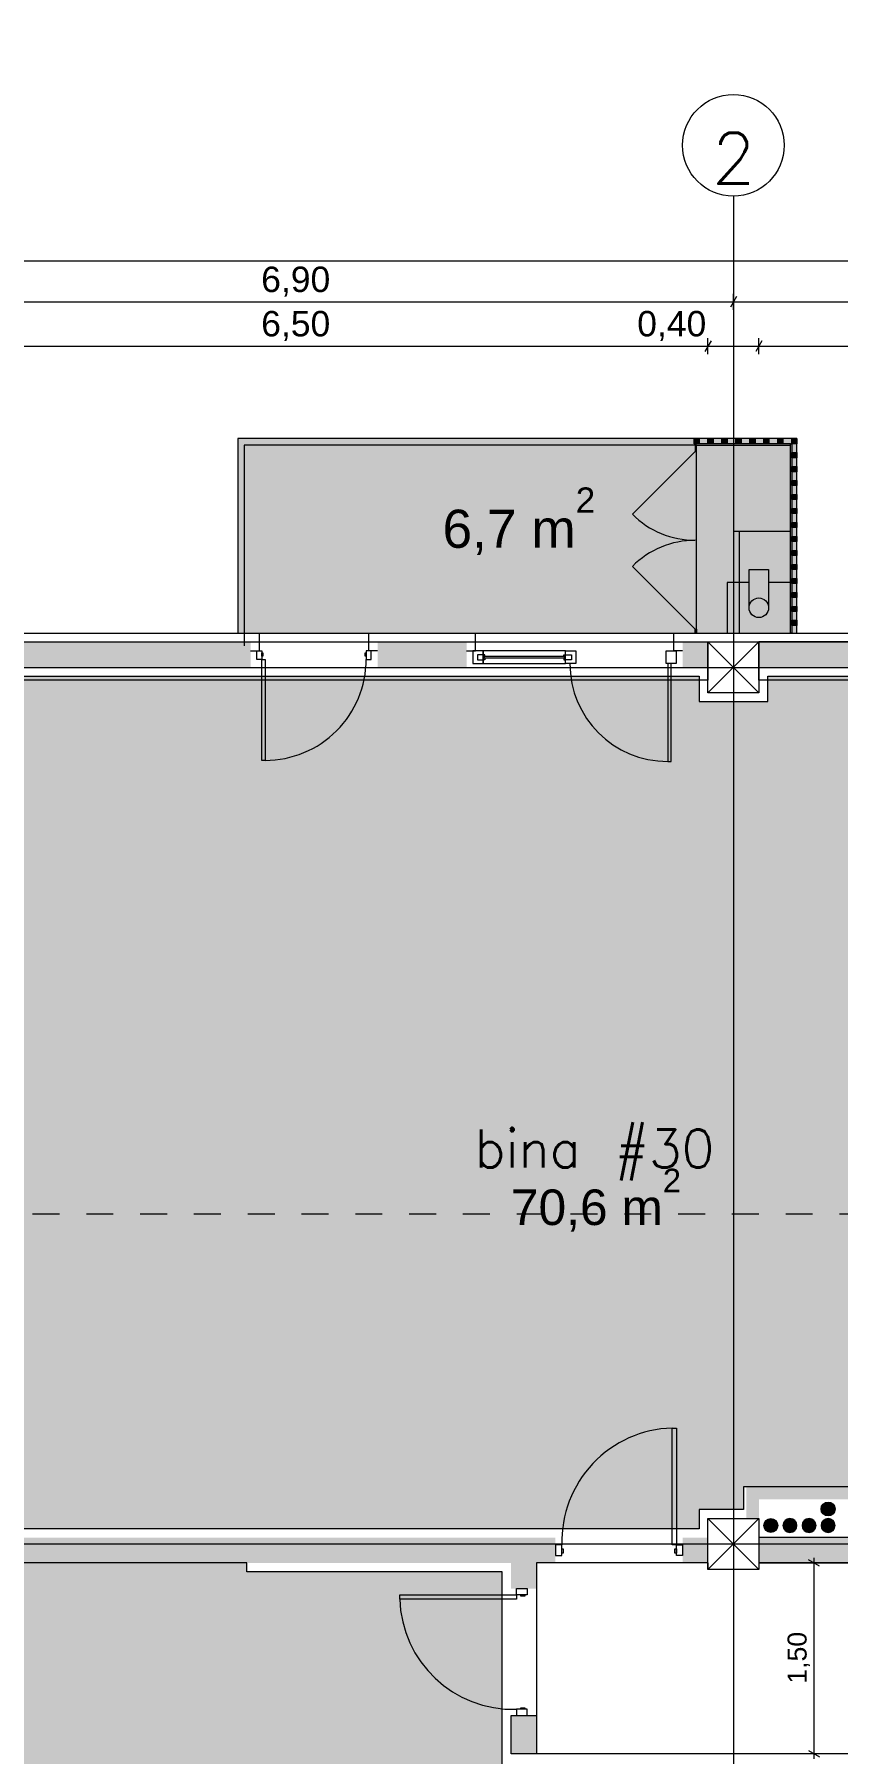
# Model space of a CAD drawing. Header units: metres. Extents: x 476297 to 476657, y 4620828 to 4621206.
# Drawn here: x 476392.25 to 476398.58, y 4621110.8 to 4621124.33 of the extents above; entities that cross this region are included whole.
import ezdxf

# ---------------------------------------------------------------- set-up
doc = ezdxf.new("R2010")
doc.units = ezdxf.units.M
doc.header["$MEASUREMENT"] = 0
doc.linetypes.add('Dashed', pattern=[0.423333, 0.211667, -0.211667])
for name, color, linetype in [('0_Pen_No__42_Pen_No__250', 7, 'Continuous'), ('2D Drafting - General_Pen_No__1', 7, 'Continuous'), ('2D Drafting - General_Pen_No__1_Pen_No__7', 7, 'Continuous'), ('2D Drafting - General_Pen_No__250_Pen_No__7', 7, 'Continuous'), ('2D Drafting - General_Pen_No__7', 7, 'Continuous'), ('2D Drafting - General_Pen_No__7_Pen_No__1', 7, 'Continuous'), ('2D Drafting - General_Pen_No__7_Pen_No__7', 7, 'Continuous'), ('Annotation - Text_Pen_No__7', 7, 'Continuous'), ('Doors_Pen_No__7_Pen_No__1', 7, 'Continuous'), ('Doors_Pen_No__7_Pen_No__7', 7, 'Continuous'), ('G-Anno-Nplt', 7, 'Continuous'), ('gegmebi_Pen_No__1', 7, 'Continuous'), ('kar-panjara_Pen_No__7_Pen_No__1', 7, 'Continuous'), ('New0_Pen_No__250', 7, 'Continuous'), ('New2D Drafting - General_Pen_No__250_Pen_No__7', 7, 'Continuous'), ('New2D Drafting - General_Pen_No__30_Pen_No__9_Pen_No__9', 7, 'Continuous'), ('NewDoors_Pen_No__7_Pen_No__7', 7, 'Continuous'), ('Newreg_nak', 7, 'Continuous'), ('Newshenobebi', 7, 'Continuous'), ('NewStructural - Bearing', 7, 'Continuous'), ('shaxtebi da milebi_Pen_No__1_Pen_No__1', 7, 'Continuous'), ('shaxtebi da milebi_Pen_No__5_Pen_No__5', 7, 'Continuous'), ('zoma', 7, 'Continuous'), ('zoma_Pen_No__5', 7, 'Continuous')]:
    doc.layers.add(name, color=color, linetype=linetype)
doc.styles.add('GENERATED_STYLE_1', font='arial.ttf')
doc.styles.add('GENERATED_STYLE_2', font='arial.ttf')
doc.dimstyles.new('GENERATED_STYLE__1', dxfattribs={"dimtxt": 0.2, "dimasz": 0.064421, "dimexe": 0.18, "dimexo": 0.003, "dimgap": 0.09, "dimtad": 1, "dimtih": 1, "dimtoh": 1, "dimzin": 0, "dimdsep": 46, "dimtxsty": 'GENERATED_STYLE_2', "dimblk": 'ARROWHEAD_2', "dimblk1": 'ARROWHEAD_2', "dimblk2": 'ARROWHEAD_2', "dimcen": 0.09, "dimclrd": 142, "dimclre": 142, "dimclrt": 142, "dimadec": 0, "dimazin": 0, "dimtfac": 1, "dimtdec": 4, "dimtmove": 0, "dimatfit": 3, "dimfxl": 1, "dimtolj": 1, "dimtzin": 0, "dimarcsym": 0})
doc.dimstyles.new('GENERATED_STYLE__2', dxfattribs={"dimtxt": 0.2, "dimasz": 0.064421, "dimexe": 0.18, "dimexo": 0.003, "dimgap": 0.09, "dimtad": 1, "dimtih": 1, "dimtoh": 1, "dimzin": 0, "dimdsep": 46, "dimtxsty": 'GENERATED_STYLE_2', "dimblk": 'ARROWHEAD_2', "dimblk1": 'ARROWHEAD_2', "dimblk2": 'ARROWHEAD_2', "dimcen": 0.09, "dimclrd": 142, "dimclre": 142, "dimclrt": 142, "dimadec": 0, "dimazin": 0, "dimtfac": 1, "dimtdec": 4, "dimtmove": 2, "dimatfit": 3, "dimfxl": 1, "dimtolj": 1, "dimtzin": 0, "dimarcsym": 0})
doc.dimstyles.new('GENERATED_STYLE__7', dxfattribs={"dimtxt": 0.15, "dimasz": 0.064421, "dimexe": 0.18, "dimexo": 0.003, "dimgap": 0.09, "dimtad": 1, "dimzin": 0, "dimdsep": 46, "dimtxsty": 'GENERATED_STYLE_2', "dimblk": 'ARROWHEAD_2', "dimblk1": 'ARROWHEAD_2', "dimblk2": 'ARROWHEAD_2', "dimcen": 0.09, "dimclrd": 142, "dimclre": 142, "dimclrt": 142, "dimadec": 0, "dimazin": 0, "dimtfac": 1, "dimtdec": 4, "dimtmove": 0, "dimatfit": 3, "dimfxl": 1, "dimtolj": 1, "dimtzin": 0, "dimarcsym": 0})
doc.dimstyles.new('GENERATED_STYLE__9', dxfattribs={"dimtxt": 0.5, "dimasz": 0.228, "dimexe": 0.18, "dimexo": 0.003, "dimgap": 0.09, "dimtad": 1, "dimzin": 0, "dimdsep": 46, "dimtxsty": 'GENERATED_STYLE_2', "dimblk": 'ARROWHEAD_2', "dimblk1": 'ARROWHEAD_2', "dimblk2": 'ARROWHEAD_2', "dimcen": 0.09, "dimclrd": 1, "dimclre": 1, "dimclrt": 1, "dimadec": 0, "dimazin": 0, "dimtfac": 1, "dimtdec": 4, "dimtmove": 0, "dimatfit": 3, "dimfxl": 1, "dimtolj": 1, "dimtzin": 0, "dimarcsym": 0})

# ---------------------------------------------------------------- blocks, each defined once
blk = doc.blocks.new('*D299', base_point=(476844.527, 4621385.791))
at = {"layer": 'zoma', "color": 142, "linetype": 'Continuous', "lineweight": 0, "transparency": 16777216}
for p, q in [((476398.326, 4621112.299), (476398.453, 4621112.299)), ((476398.432, 4621112.274), (476398.347, 4621112.323)), ((476398.389, 4621112.34), (476398.389, 4621112.299)), ((476398.389, 4621112.299), (476398.389, 4621110.799)), ((476398.326, 4621110.799), (476398.453, 4621110.799)), ((476398.347, 4621110.823), (476398.432, 4621110.774)), ((476398.389, 4621110.799), (476398.389, 4621110.757))]:
    blk.add_line(p, q, dxfattribs=at)
at = {"layer": 'zoma', "color": 142, "lineweight": 0, "transparency": 16777216, "insert": (476398.359, 4621111.349), "char_height": 0.15, "attachment_point": 7, "rotation": 90, "style": 'GENERATED_STYLE_2'}
blk.add_mtext('\\A1;{\\pql;\\fArial CYR|b0|i0|c204|p34;1,50}', dxfattribs=at)
blk = doc.blocks.new('ARROWHEAD_2')
at = {"color": 0, "linetype": 'Continuous', "lineweight": 0}
for p, q in [((-0.378, -0.655), (0.378, 0.655)), ((0, 0), (-1, 0))]:
    blk.add_line(p, q, dxfattribs=at)
blk = doc.blocks.new('*D315', base_point=(476844.527, 4621385.791))
at = {"layer": 'zoma', "color": 1, "linetype": 'Continuous', "lineweight": 0, "transparency": 16777216}
for p, q in [((476390.655, 4621127.534), (476390.655, 4621127.68)), ((476390.88, 4621127.534), (476390.43, 4621127.534)), ((476390.805, 4621127.447), (476390.505, 4621127.62)), ((476390.655, 4621119.549), (476390.655, 4621127.534)), ((476390.88, 4621119.549), (476390.43, 4621119.549)), ((476390.505, 4621119.636), (476390.805, 4621119.462)), ((476390.655, 4621119.402), (476390.655, 4621119.549))]:
    blk.add_line(p, q, dxfattribs=at)
at = {"layer": 'zoma', "color": 1, "lineweight": 0, "transparency": 16777216, "insert": (476390.555, 4621122.686), "char_height": 0.5, "attachment_point": 7, "rotation": 89.9995, "style": 'GENERATED_STYLE_2'}
blk.add_mtext('\\A1;{\\pql;\\fArial CYR|b0|i0|c204|p34;54.31}', dxfattribs=at)
blk = doc.blocks.new('*D316', base_point=(476844.527, 4621385.791))
at = {"layer": 'zoma', "color": 142, "linetype": 'Continuous', "lineweight": 0, "transparency": 16777216}
for p, q in [((476390.879, 4621122.268), (476390.831, 4621122.184)), ((476390.855, 4621122.162), (476390.855, 4621122.289)), ((476397.779, 4621122.268), (476397.731, 4621122.184)), ((476397.755, 4621122.162), (476397.755, 4621122.289)), ((476390.814, 4621122.226), (476390.855, 4621122.226)), ((476390.855, 4621122.226), (476397.755, 4621122.226))]:
    blk.add_line(p, q, dxfattribs=at)
at = {"layer": 'zoma', "color": 142, "lineweight": 0, "transparency": 16777216, "insert": (476394.039, 4621122.266), "char_height": 0.2, "attachment_point": 7, "style": 'GENERATED_STYLE_2'}
blk.add_mtext('\\A1;{\\pql;\\fArial CYR|b0|i0|c204|p34;6,90}', dxfattribs=at)
blk = doc.blocks.new('*D317', base_point=(476844.527, 4621385.791))
at = {"layer": 'zoma', "color": 142, "linetype": 'Continuous', "lineweight": 0, "transparency": 16777216}
for p, q in [((476397.779, 4621122.268), (476397.731, 4621122.184)), ((476397.755, 4621122.162), (476397.755, 4621122.289)), ((476404.679, 4621122.268), (476404.631, 4621122.184)), ((476404.655, 4621122.162), (476404.655, 4621122.289)), ((476397.755, 4621122.226), (476404.655, 4621122.226))]:
    blk.add_line(p, q, dxfattribs=at)
at = {"layer": 'zoma', "color": 142, "lineweight": 0, "transparency": 16777216, "insert": (476400.939, 4621122.266), "char_height": 0.2, "attachment_point": 7, "style": 'GENERATED_STYLE_2'}
blk.add_mtext('\\A1;{\\pql;\\fArial CYR|b0|i0|c204|p34;6,90}', dxfattribs=at)
blk = doc.blocks.new('*D365', base_point=(476844.527, 4621385.791))
at = {"layer": 'zoma', "color": 142, "linetype": 'Continuous', "lineweight": 0, "transparency": 16777216}
for p, q in [((476391.079, 4621121.92), (476391.031, 4621121.835)), ((476391.055, 4621121.814), (476391.055, 4621121.941)), ((476391.055, 4621121.877), (476397.555, 4621121.877)), ((476397.579, 4621121.92), (476397.531, 4621121.835)), ((476397.555, 4621121.814), (476397.555, 4621121.941))]:
    blk.add_line(p, q, dxfattribs=at)
at = {"layer": 'zoma', "color": 142, "lineweight": 0, "transparency": 16777216, "char_height": 0.2, "attachment_point": 7, "style": 'GENERATED_STYLE_2'}
for s, insert in [('\\A1;{\\pql;\\fArial CYR|b0|i0|c204|p34;6,50}', (476394.039, 4621121.917)), ('\\A1;{\\pql;\\fArial CYR|b0|i0|c204|p34;0,40}', (476396.998, 4621121.917))]:
    blk.add_mtext(s, dxfattribs=dict(at, insert=insert))
blk = doc.blocks.new('*D366', base_point=(476844.527, 4621385.791))
at = {"layer": 'zoma', "color": 142, "linetype": 'Continuous', "lineweight": 0, "transparency": 16777216}
for p, q in [((476397.579, 4621121.92), (476397.531, 4621121.835)), ((476397.555, 4621121.814), (476397.555, 4621121.941)), ((476397.555, 4621121.877), (476397.955, 4621121.877)), ((476397.979, 4621121.92), (476397.931, 4621121.835)), ((476397.955, 4621121.814), (476397.955, 4621121.941))]:
    blk.add_line(p, q, dxfattribs=at)
blk = doc.blocks.new('*D367', base_point=(476844.527, 4621385.791))
at = {"layer": 'zoma', "color": 142, "linetype": 'Continuous', "lineweight": 0, "transparency": 16777216}
for p, q in [((476397.979, 4621121.92), (476397.931, 4621121.835)), ((476397.955, 4621121.814), (476397.955, 4621121.941)), ((476397.955, 4621121.877), (476404.455, 4621121.877)), ((476404.479, 4621121.92), (476404.431, 4621121.835)), ((476404.455, 4621121.814), (476404.455, 4621121.941))]:
    blk.add_line(p, q, dxfattribs=at)
at = {"layer": 'zoma', "color": 142, "lineweight": 0, "transparency": 16777216, "char_height": 0.2, "attachment_point": 7, "style": 'GENERATED_STYLE_2'}
for s, insert in [('\\A1;{\\pql;\\fArial CYR|b0|i0|c204|p34;6,50}', (476400.939, 4621121.917)), ('\\A1;{\\pql;\\fArial CYR|b0|i0|c204|p34;0,40}', (476403.898, 4621121.917))]:
    blk.add_mtext(s, dxfattribs=dict(at, insert=insert))
blk = doc.blocks.new('*D377', base_point=(476844.527, 4621385.791))
at = {"layer": 'zoma', "color": 142, "linetype": 'Continuous', "lineweight": 0, "transparency": 16777216}
for p, q in [((476390.614, 4621122.549), (476390.655, 4621122.549)), ((476390.679, 4621122.591), (476390.631, 4621122.507)), ((476390.655, 4621122.485), (476390.655, 4621122.613)), ((476390.655, 4621122.549), (476432.455, 4621122.549)), ((476432.431, 4621122.507), (476432.479, 4621122.591)), ((476432.455, 4621122.485), (476432.455, 4621122.613)), ((476432.455, 4621122.549), (476432.496, 4621122.549))]:
    blk.add_line(p, q, dxfattribs=at)
at = {"layer": 'zoma', "color": 142, "lineweight": 0, "transparency": 16777216, "insert": (476411.778, 4621122.589), "char_height": 0.2, "attachment_point": 7, "style": 'GENERATED_STYLE_2'}
blk.add_mtext('\\A1;{\\pql;\\fArial CYR|b0|i0|c204|p34;41,80}', dxfattribs=at)
blk = doc.blocks.new('*D406', base_point=(476844.527, 4621385.791))
at = {"layer": 'zoma', "color": 142, "linetype": 'Continuous', "lineweight": 0, "transparency": 16777216}
for p, q in [((476391.079, 4621137.361), (476391.03, 4621137.276)), ((476391.054, 4621137.255), (476391.054, 4621137.382)), ((476391.054, 4621137.319), (476397.554, 4621137.319)), ((476397.579, 4621137.361), (476397.53, 4621137.276)), ((476397.554, 4621137.255), (476397.554, 4621137.382))]:
    blk.add_line(p, q, dxfattribs=at)
at = {"layer": 'zoma', "color": 142, "lineweight": 0, "transparency": 16777216, "char_height": 0.2, "attachment_point": 7, "style": 'GENERATED_STYLE_2'}
for s, insert in [('\\A1;{\\pql;\\fArial CYR|b0|i0|c204|p34;6,50}', (476394.038, 4621137.359)), ('\\A1;{\\pql;\\fArial CYR|b0|i0|c204|p34;0,40}', (476396.998, 4621137.359))]:
    blk.add_mtext(s, dxfattribs=dict(at, insert=insert))
blk = doc.blocks.new('*D407', base_point=(476844.527, 4621385.791))
at = {"layer": 'zoma', "color": 142, "linetype": 'Continuous', "lineweight": 0, "transparency": 16777216}
for p, q in [((476397.579, 4621137.361), (476397.53, 4621137.276)), ((476397.554, 4621137.255), (476397.554, 4621137.382)), ((476397.554, 4621137.319), (476397.954, 4621137.319)), ((476397.979, 4621137.361), (476397.93, 4621137.276)), ((476397.954, 4621137.255), (476397.954, 4621137.382))]:
    blk.add_line(p, q, dxfattribs=at)
blk = doc.blocks.new('*D408', base_point=(476844.527, 4621385.791))
at = {"layer": 'zoma', "color": 142, "linetype": 'Continuous', "lineweight": 0, "transparency": 16777216}
for p, q in [((476397.979, 4621137.361), (476397.93, 4621137.276)), ((476397.954, 4621137.255), (476397.954, 4621137.382)), ((476397.954, 4621137.319), (476404.454, 4621137.319)), ((476404.479, 4621137.361), (476404.43, 4621137.276)), ((476404.454, 4621137.255), (476404.454, 4621137.382))]:
    blk.add_line(p, q, dxfattribs=at)
at = {"layer": 'zoma', "color": 142, "lineweight": 0, "transparency": 16777216, "char_height": 0.2, "attachment_point": 7, "style": 'GENERATED_STYLE_2'}
for s, insert in [('\\A1;{\\pql;\\fArial CYR|b0|i0|c204|p34;6,50}', (476400.938, 4621137.359)), ('\\A1;{\\pql;\\fArial CYR|b0|i0|c204|p34;0,40}', (476403.898, 4621137.359))]:
    blk.add_mtext(s, dxfattribs=dict(at, insert=insert))

msp = doc.modelspace()

# ---------------------------------------------------------------- hatches: boundary and pattern name
at = {"layer": '2D Drafting - General_Pen_No__250_Pen_No__7', "linetype": 'Continuous', "lineweight": 0}
for points in [[(476397.455, 4621121.099), (476398.205, 4621121.099), (476398.205, 4621121.109), (476397.455, 4621121.109)], [(476397.455, 4621121.049), (476397.465, 4621121.049), (476397.465, 4621121.099), (476397.455, 4621121.099)], [(476398.205, 4621121.109), (476398.215, 4621121.109), (476398.215, 4621119.618), (476398.205, 4621119.618)], [(476393.955, 4621119.549), (476391.055, 4621119.549), (476391.055, 4621119.349), (476393.955, 4621119.349)], [(476395.655, 4621119.349), (476395.655, 4621119.549), (476394.955, 4621119.549), (476394.955, 4621119.349)], [(476397.555, 4621119.549), (476397.355, 4621119.549), (476397.355, 4621119.349), (476397.555, 4621119.349)], [(476397.455, 4621119.619), (476397.455, 4621119.649), (476397.465, 4621119.649), (476397.465, 4621119.619)], [(476397.955, 4621119.549), (476397.955, 4621119.349), (476399.955, 4621119.349), (476399.955, 4621119.549)], [(476397.856, 4621112.899), (476397.956, 4621112.899), (476398.846, 4621112.899), (476398.846, 4621112.499), (476398.746, 4621112.499), (476398.746, 4621112.799), (476397.956, 4621112.799), (476397.956, 4621112.649), (476397.856, 4621112.649)], [(476391.055, 4621112.299), (476396.355, 4621112.299), (476396.355, 4621112.499), (476391.055, 4621112.499)], [(476397.355, 4621112.299), (476397.555, 4621112.299), (476397.555, 4621112.499), (476397.355, 4621112.499)], [(476397.955, 4621112.299), (476401.555, 4621112.299), (476401.555, 4621112.499), (476397.955, 4621112.499)], [(476396.006, 4621112.299), (476396.206, 4621112.299), (476396.206, 4621112.098), (476396.006, 4621112.098)], [(476396.006, 4621111.098), (476396.206, 4621111.098), (476396.206, 4621110.798), (476396.006, 4621110.798)]]:
    msp.add_hatch(color=7, dxfattribs=at).paths.add_polyline_path(points)
at = {"layer": 'G-Anno-Nplt', "linetype": 'Continuous', "lineweight": 0}
for color, points in [(46, [(476393.855, 4621121.149), (476393.855, 4621119.619), (476398.255, 4621119.618), (476398.255, 4621121.149)]), (167, [(476401.555, 4621113.949), (476401.555, 4621112.499), (476398.845, 4621112.499), (476398.845, 4621112.899), (476397.835, 4621112.899), (476397.835, 4621112.719), (476397.485, 4621112.719), (476397.485, 4621112.569), (476391.125, 4621112.569), (476391.125, 4621112.719), (476390.925, 4621112.719), (476390.925, 4621119.079), (476391.125, 4621119.079), (476391.125, 4621119.279), (476397.485, 4621119.279), (476397.485, 4621119.079), (476398.025, 4621119.079), (476398.025, 4621119.279), (476401.485, 4621119.279), (476401.485, 4621113.949)]), (167, [(476397.585, 4621102.319), (476397.585, 4621108.679), (476397.485, 4621108.679), (476397.485, 4621109.219), (476397.585, 4621109.219), (476397.585, 4621110.129), (476396.995, 4621110.129), (476396.995, 4621110.529), (476395.936, 4621110.529), (476395.936, 4621112.229), (476393.925, 4621112.229), (476393.925, 4621112.299), (476391.255, 4621112.299), (476391.255, 4621111.678), (476390.855, 4621111.678), (476390.855, 4621110.399), (476390.925, 4621110.399), (476390.925, 4621109.8), (476391.325, 4621109.8), (476391.325, 4621108.978), (476391.125, 4621108.978), (476391.125, 4621108.679), (476390.925, 4621108.679), (476390.925, 4621102.319), (476391.125, 4621102.319), (476391.125, 4621102.119), (476397.485, 4621102.119), (476397.485, 4621102.319)])]:
    msp.add_hatch(color=color, dxfattribs=at).paths.add_polyline_path(points)
at = {"layer": 'New2D Drafting - General_Pen_No__250_Pen_No__7', "linetype": 'Continuous', "lineweight": 0}
for points in [[(476398.205, 4621119.618), (476397.755, 4621119.618), (476397.755, 4621120.418), (476398.205, 4621120.418)], [(476398.205, 4621119.618), (476397.705, 4621119.618), (476397.705, 4621120.018), (476397.878, 4621120.018), (476397.878, 4621120.118), (476398.032, 4621120.118), (476398.032, 4621120.018), (476398.205, 4621120.018)]]:
    msp.add_hatch(color=255, dxfattribs=at).paths.add_polyline_path(points)
at = {"layer": 'New2D Drafting - General_Pen_No__30_Pen_No__9_Pen_No__9', "linetype": 'Continuous', "lineweight": 0}
for points in [[(476397.485, 4621121.149), (476397.485, 4621121.109), (476397.445, 4621121.109), (476397.445, 4621121.149)], [(476397.595, 4621121.149), (476397.595, 4621121.109), (476397.555, 4621121.109), (476397.555, 4621121.149)], [(476397.705, 4621121.149), (476397.705, 4621121.109), (476397.665, 4621121.109), (476397.665, 4621121.149)], [(476397.815, 4621121.149), (476397.815, 4621121.109), (476397.775, 4621121.109), (476397.775, 4621121.149)], [(476397.925, 4621121.149), (476397.925, 4621121.109), (476397.885, 4621121.109), (476397.885, 4621121.149)], [(476398.035, 4621121.149), (476398.035, 4621121.109), (476397.995, 4621121.109), (476397.995, 4621121.149)], [(476398.145, 4621121.149), (476398.145, 4621121.109), (476398.105, 4621121.109), (476398.105, 4621121.149)], [(476398.255, 4621121.149), (476398.255, 4621121.109), (476398.215, 4621121.109), (476398.215, 4621121.149)], [(476398.255, 4621120.999), (476398.215, 4621120.999), (476398.215, 4621121.039), (476398.255, 4621121.039)], [(476398.255, 4621120.889), (476398.215, 4621120.889), (476398.215, 4621120.929), (476398.255, 4621120.929)], [(476398.255, 4621120.779), (476398.215, 4621120.779), (476398.215, 4621120.819), (476398.255, 4621120.819)], [(476398.255, 4621120.669), (476398.215, 4621120.669), (476398.215, 4621120.709), (476398.255, 4621120.709)], [(476398.255, 4621120.559), (476398.215, 4621120.559), (476398.215, 4621120.599), (476398.255, 4621120.599)], [(476398.255, 4621120.449), (476398.215, 4621120.449), (476398.215, 4621120.489), (476398.255, 4621120.489)], [(476398.255, 4621120.339), (476398.215, 4621120.339), (476398.215, 4621120.379), (476398.255, 4621120.379)], [(476398.255, 4621120.229), (476398.215, 4621120.229), (476398.215, 4621120.269), (476398.255, 4621120.269)], [(476398.255, 4621120.119), (476398.215, 4621120.119), (476398.215, 4621120.159), (476398.255, 4621120.159)], [(476398.255, 4621120.009), (476398.215, 4621120.009), (476398.215, 4621120.049), (476398.255, 4621120.049)], [(476398.255, 4621119.899), (476398.215, 4621119.899), (476398.215, 4621119.939), (476398.255, 4621119.939)], [(476398.255, 4621119.789), (476398.215, 4621119.789), (476398.215, 4621119.829), (476398.255, 4621119.829)], [(476398.255, 4621119.679), (476398.215, 4621119.679), (476398.215, 4621119.719), (476398.255, 4621119.719)]]:
    msp.add_hatch(color=255, dxfattribs=at).paths.add_polyline_path(points)
at = {"layer": 'shaxtebi da milebi_Pen_No__1_Pen_No__1', "linetype": 'Continuous', "lineweight": 0}
msp.add_hatch(color=1, dxfattribs=at).paths.add_polyline_path([(476398.105, 4621112.594, 1), (476397.995, 4621112.594, 1)])
at = {"layer": 'shaxtebi da milebi_Pen_No__5_Pen_No__5', "linetype": 'Continuous', "lineweight": 0}
for color, points in [(251, [(476398.555, 4621112.724, -1), (476398.445, 4621112.724, -1)]), (5, [(476398.2, 4621112.649, 1), (476398.2, 4621112.539, 1)]), (5, [(476398.35, 4621112.649, 1), (476398.35, 4621112.539, 1)]), (5, [(476398.5, 4621112.649, 1), (476398.5, 4621112.539, 1)])]:
    msp.add_hatch(color=color, dxfattribs=at).paths.add_polyline_path(points)

# ---------------------------------------------------------------- linework, layer by layer
at = {"layer": '0_Pen_No__42_Pen_No__250', "color": 5, "linetype": 'Continuous', "lineweight": 0}
msp.add_circle((476397.755, 4621123.458), 0.4, dxfattribs=at)
msp.add_circle((476397.755, 4621123.458), 0.4, dxfattribs=at)
at = {"layer": '2D Drafting - General_Pen_No__1', "color": 7, "linetype": 'Continuous', "lineweight": 0}
for p, q in [((476397.555, 4621119.149), (476397.955, 4621119.549)), ((476397.955, 4621119.149), (476397.555, 4621119.549)), ((476397.555, 4621112.249), (476397.955, 4621112.649)), ((476397.955, 4621112.249), (476397.555, 4621112.649))]:
    msp.add_line(p, q, dxfattribs=at)
at = {"layer": '2D Drafting - General_Pen_No__1', "color": 7, "linetype": 'Continuous', "lineweight": 0, "flags": 128}
for points in [[(476397.555, 4621119.249), (476391.055, 4621119.249), (476391.055, 4621119.549), (476397.555, 4621119.549)], [(476397.955, 4621119.149), (476397.555, 4621119.149), (476397.555, 4621119.549), (476397.955, 4621119.549)], [(476404.455, 4621119.249), (476397.955, 4621119.249), (476397.955, 4621119.549), (476404.455, 4621119.549)], [(476397.955, 4621112.249), (476397.555, 4621112.249), (476397.555, 4621112.649), (476397.955, 4621112.649)]]:
    msp.add_lwpolyline(points, close=True, dxfattribs=at)
at = {"layer": '2D Drafting - General_Pen_No__1_Pen_No__7', "color": 7, "linetype": 'Continuous', "lineweight": 0}
for centre, start, end in [((476397.298, 4621112.468), 91.6038, 181.6038), ((476396.022, 4621112.04), 181.6038, 271.6038)]:
    msp.add_arc(centre, 0.893, start, end, dxfattribs=at)
at = {"layer": '2D Drafting - General_Pen_No__250_Pen_No__7', "color": 7, "linetype": 'Continuous', "lineweight": 0, "flags": 128}
for points in [[(476397.455, 4621121.099), (476398.205, 4621121.099), (476398.205, 4621121.109), (476397.455, 4621121.109)], [(476397.455, 4621121.049), (476397.465, 4621121.049), (476397.465, 4621121.099), (476397.455, 4621121.099)], [(476398.205, 4621121.109), (476398.215, 4621121.109), (476398.215, 4621119.618), (476398.205, 4621119.618)], [(476397.455, 4621119.619), (476397.455, 4621119.649), (476397.465, 4621119.649), (476397.465, 4621119.619)], [(476397.955, 4621119.549), (476397.955, 4621119.349), (476399.955, 4621119.349), (476399.955, 4621119.549)], [(476397.955, 4621112.299), (476401.555, 4621112.299), (476401.555, 4621112.499), (476397.955, 4621112.499)], [(476396.006, 4621111.098), (476396.206, 4621111.098), (476396.206, 4621110.798), (476396.006, 4621110.798)]]:
    msp.add_lwpolyline(points, close=True, dxfattribs=at)
at = {"layer": '2D Drafting - General_Pen_No__7', "color": 7, "linetype": 'Continuous', "lineweight": 0, "flags": 128}
for points in [[(476393.955, 4621119.478), (476394.025, 4621119.478), (476394.025, 4621119.619)], [(476394.955, 4621119.478), (476394.885, 4621119.478), (476394.885, 4621119.619)], [(476395.655, 4621119.478), (476395.725, 4621119.478), (476395.725, 4621119.619)], [(476397.355, 4621119.478), (476397.285, 4621119.478), (476397.285, 4621119.619)]]:
    msp.add_lwpolyline(points, dxfattribs=at)
at = {"layer": '2D Drafting - General_Pen_No__7_Pen_No__1', "color": 7, "linetype": 'Continuous', "lineweight": 0, "flags": 128}
msp.add_lwpolyline([(476396.435, 4621119.478), (476395.785, 4621119.478), (476395.785, 4621119.378), (476396.435, 4621119.378)], close=True, dxfattribs=at)
at = {"layer": '2D Drafting - General_Pen_No__7_Pen_No__7', "color": 7, "linetype": 'Continuous', "lineweight": 0}
for centre, radius, start, end in [((476394.071, 4621119.411), 0.794, 269.9985, 0.0002), ((476397.238, 4621119.378), 0.77, 180.0032, 270)]:
    msp.add_arc(centre, radius, start, end, dxfattribs=at)
at = {"layer": 'Doors_Pen_No__7_Pen_No__1', "color": 7, "linetype": 'Continuous', "lineweight": 0, "flags": 128}
msp.add_lwpolyline([(476397.265, 4621119.378), (476397.238, 4621119.378), (476397.238, 4621118.608), (476397.265, 4621118.608)], close=True, dxfattribs=at)
at = {"layer": 'Doors_Pen_No__7_Pen_No__7', "color": 7, "linetype": 'Continuous', "lineweight": 0, "flags": 128}
for points in [[(476394.005, 4621119.478), (476394.045, 4621119.478), (476394.045, 4621119.411), (476394.005, 4621119.411)], [(476394.045, 4621119.411), (476394.071, 4621119.411), (476394.071, 4621118.616), (476394.044, 4621118.616)], [(476394.045, 4621119.464), (476394.053, 4621119.464), (476394.053, 4621119.437), (476394.045, 4621119.437)], [(476394.857, 4621119.464), (476394.865, 4621119.464), (476394.865, 4621119.437), (476394.857, 4621119.437)], [(476394.905, 4621119.478), (476394.865, 4621119.478), (476394.865, 4621119.411), (476394.905, 4621119.411)], [(476397.306, 4621112.443), (476397.273, 4621112.443), (476397.273, 4621113.361), (476397.306, 4621113.361)], [(476396.355, 4621112.359), (476396.405, 4621112.359), (476396.405, 4621112.443), (476396.355, 4621112.443)], [(476396.416, 4621112.377), (476396.405, 4621112.377), (476396.405, 4621112.41), (476396.416, 4621112.41)], [(476397.306, 4621112.377), (476397.295, 4621112.377), (476397.295, 4621112.41), (476397.306, 4621112.41)], [(476397.355, 4621112.359), (476397.306, 4621112.359), (476397.306, 4621112.443), (476397.355, 4621112.443)], [(476396.132, 4621112.098), (476396.132, 4621112.049), (476396.047, 4621112.049), (476396.047, 4621112.098)], [(476396.047, 4621112.049), (476396.047, 4621112.015), (476395.129, 4621112.015), (476395.129, 4621112.049)], [(476396.114, 4621112.049), (476396.114, 4621112.038), (476396.081, 4621112.038), (476396.081, 4621112.049)], [(476396.132, 4621111.098), (476396.132, 4621111.148), (476396.047, 4621111.148), (476396.047, 4621111.098)], [(476396.114, 4621111.159), (476396.114, 4621111.148), (476396.081, 4621111.148), (476396.081, 4621111.159)]]:
    msp.add_lwpolyline(points, close=True, dxfattribs=at)
at = {"layer": 'G-Anno-Nplt', "color": 7, "linetype": 'Continuous', "lineweight": 0, "flags": 128}
for points in [[(476393.855, 4621121.149), (476393.855, 4621119.619), (476398.255, 4621119.618), (476398.255, 4621121.149)], [(476401.555, 4621113.949), (476401.555, 4621112.499), (476398.845, 4621112.499), (476398.845, 4621112.899), (476397.835, 4621112.899), (476397.835, 4621112.719), (476397.485, 4621112.719), (476397.485, 4621112.569), (476391.125, 4621112.569), (476391.125, 4621112.719), (476390.925, 4621112.719), (476390.925, 4621119.079), (476391.125, 4621119.079), (476391.125, 4621119.279), (476397.485, 4621119.279), (476397.485, 4621119.079), (476398.025, 4621119.079), (476398.025, 4621119.279), (476401.485, 4621119.279), (476401.485, 4621113.949)]]:
    msp.add_lwpolyline(points, close=True, dxfattribs=at)
msp.add_lwpolyline([(476391.125, 4621102.119), (476397.485, 4621102.119), (476397.485, 4621102.319), (476397.585, 4621102.319), (476397.585, 4621108.679), (476397.485, 4621108.679), (476397.485, 4621109.219), (476397.585, 4621109.219), (476397.585, 4621110.129), (476396.995, 4621110.129), (476396.995, 4621110.529), (476395.936, 4621110.529), (476395.936, 4621112.229), (476393.925, 4621112.229), (476393.925, 4621112.299), (476391.255, 4621112.299)], dxfattribs=at)
at = {"layer": 'gegmebi_Pen_No__1', "color": 7, "linetype": 'Continuous', "lineweight": 0, "flags": 128}
for points in [[(476397.878, 4621119.818), (476397.878, 4621120.118), (476398.032, 4621120.118), (476398.032, 4621119.818)], [(476397.878, 4621120.018), (476397.705, 4621120.018), (476397.705, 4621119.618), (476398.205, 4621119.618), (476398.205, 4621120.018), (476398.032, 4621120.018)]]:
    msp.add_lwpolyline(points, dxfattribs=at)
at = {"layer": 'kar-panjara_Pen_No__7_Pen_No__1', "color": 7, "linetype": 'Continuous', "lineweight": 0, "flags": 128}
for points in [[(476395.785, 4621119.478), (476395.705, 4621119.478), (476395.705, 4621119.378), (476395.785, 4621119.378)], [(476395.74, 4621119.408), (476395.785, 4621119.408), (476395.785, 4621119.423), (476395.785, 4621119.433), (476395.8, 4621119.433), (476395.8, 4621119.448), (476395.74, 4621119.448)], [(476395.785, 4621119.423), (476396.435, 4621119.423), (476396.435, 4621119.433), (476395.785, 4621119.433)], [(476395.8, 4621119.408), (476395.785, 4621119.408), (476395.785, 4621119.423), (476395.8, 4621119.423)], [(476396.48, 4621119.408), (476396.435, 4621119.408), (476396.435, 4621119.423), (476396.435, 4621119.433), (476396.42, 4621119.433), (476396.42, 4621119.448), (476396.48, 4621119.448)], [(476396.42, 4621119.408), (476396.435, 4621119.408), (476396.435, 4621119.423), (476396.42, 4621119.423)], [(476396.435, 4621119.478), (476396.515, 4621119.478), (476396.515, 4621119.378), (476396.435, 4621119.378)], [(476397.225, 4621119.478), (476397.305, 4621119.478), (476397.305, 4621119.378), (476397.225, 4621119.378)]]:
    msp.add_lwpolyline(points, close=True, dxfattribs=at)
at = {"layer": 'New0_Pen_No__250', "color": 7, "linetype": 'Continuous', "lineweight": 0, "flags": 128}
msp.add_lwpolyline([(476406.206, 4621110.799), (476406.206, 4621112.299), (476404.856, 4621112.299), (476404.856, 4621112.249), (476404.456, 4621112.249), (476404.456, 4621112.649), (476404.656, 4621112.649), (476404.656, 4621119.148), (476404.456, 4621119.148), (476404.456, 4621119.349), (476401.756, 4621119.349), (476401.756, 4621112.299), (476397.956, 4621112.299), (476397.956, 4621112.249), (476397.556, 4621112.249), (476397.556, 4621112.299), (476396.206, 4621112.299), (476396.206, 4621110.799)], close=True, dxfattribs=at)
at = {"layer": 'New2D Drafting - General_Pen_No__30_Pen_No__9_Pen_No__9', "color": 7, "linetype": 'Continuous', "lineweight": 0, "flags": 128}
for points in [[(476397.485, 4621121.149), (476397.485, 4621121.109), (476397.445, 4621121.109), (476397.445, 4621121.149)], [(476397.595, 4621121.149), (476397.595, 4621121.109), (476397.555, 4621121.109), (476397.555, 4621121.149)], [(476397.705, 4621121.149), (476397.705, 4621121.109), (476397.665, 4621121.109), (476397.665, 4621121.149)], [(476397.815, 4621121.149), (476397.815, 4621121.109), (476397.775, 4621121.109), (476397.775, 4621121.149)], [(476397.925, 4621121.149), (476397.925, 4621121.109), (476397.885, 4621121.109), (476397.885, 4621121.149)], [(476398.035, 4621121.149), (476398.035, 4621121.109), (476397.995, 4621121.109), (476397.995, 4621121.149)], [(476398.145, 4621121.149), (476398.145, 4621121.109), (476398.105, 4621121.109), (476398.105, 4621121.149)], [(476398.255, 4621121.149), (476398.255, 4621121.109), (476398.215, 4621121.109), (476398.215, 4621121.149)], [(476398.255, 4621120.999), (476398.215, 4621120.999), (476398.215, 4621121.039), (476398.255, 4621121.039)], [(476398.255, 4621120.889), (476398.215, 4621120.889), (476398.215, 4621120.929), (476398.255, 4621120.929)], [(476398.255, 4621120.779), (476398.215, 4621120.779), (476398.215, 4621120.819), (476398.255, 4621120.819)], [(476398.255, 4621120.669), (476398.215, 4621120.669), (476398.215, 4621120.709), (476398.255, 4621120.709)], [(476398.255, 4621120.559), (476398.215, 4621120.559), (476398.215, 4621120.599), (476398.255, 4621120.599)], [(476398.255, 4621120.449), (476398.215, 4621120.449), (476398.215, 4621120.489), (476398.255, 4621120.489)], [(476398.255, 4621120.339), (476398.215, 4621120.339), (476398.215, 4621120.379), (476398.255, 4621120.379)], [(476398.255, 4621120.229), (476398.215, 4621120.229), (476398.215, 4621120.269), (476398.255, 4621120.269)], [(476398.255, 4621120.119), (476398.215, 4621120.119), (476398.215, 4621120.159), (476398.255, 4621120.159)], [(476398.255, 4621120.009), (476398.215, 4621120.009), (476398.215, 4621120.049), (476398.255, 4621120.049)], [(476398.255, 4621119.899), (476398.215, 4621119.899), (476398.215, 4621119.939), (476398.255, 4621119.939)], [(476398.255, 4621119.789), (476398.215, 4621119.789), (476398.215, 4621119.829), (476398.255, 4621119.829)], [(476398.255, 4621119.679), (476398.215, 4621119.679), (476398.215, 4621119.719), (476398.255, 4621119.719)]]:
    msp.add_lwpolyline(points, close=True, dxfattribs=at)
at = {"layer": 'NewDoors_Pen_No__7_Pen_No__7', "color": 7, "linetype": 'Continuous', "lineweight": 0, "flags": 128}
msp.add_lwpolyline([(476397.455, 4621121.099), (476393.905, 4621121.099), (476393.905, 4621119.519)], dxfattribs=at)
at = {"layer": 'Newreg_nak', "color": 7, "linetype": 'Continuous', "lineweight": 0}
for p, q in [((476397.465, 4621119.649), (476397.465, 4621121.049)), ((476397.8, 4621120.418), (476397.8, 4621119.618))]:
    msp.add_line(p, q, dxfattribs=at)
at = {"layer": 'Newreg_nak', "color": 7, "linetype": 'Continuous', "lineweight": 0, "flags": 128}
msp.add_lwpolyline([(476398.205, 4621119.618), (476398.205, 4621120.418), (476397.755, 4621120.418), (476397.755, 4621119.618)], close=True, dxfattribs=at)
msp.add_lwpolyline([(476397.955, 4621101.849), (476397.955, 4621101.779), (476390.585, 4621101.779), (476390.585, 4621119.619), (476401.905, 4621119.618), (476401.905, 4621119.549)], dxfattribs=at)
at = {"layer": 'Newreg_nak', "color": 7, "linetype": 'Continuous', "lineweight": 0}
msp.add_circle((476397.955, 4621119.818), 0.077, dxfattribs=at)
at = {"layer": 'Newshenobebi', "color": 1, "linetype": 'Dashed', "lineweight": 0}
msp.add_lwpolyline([(476436.902, 4621115.044), (476385.829, 4621115.044)], dxfattribs=at)
at = {"layer": 'NewStructural - Bearing', "color": 7, "linetype": 'Continuous', "lineweight": 0}
for p, q in [((476397.455, 4621121.049), (476396.96, 4621120.554)), ((476397.455, 4621119.649), (476396.96, 4621120.144))]:
    msp.add_line(p, q, dxfattribs=at)
for centre, start, end in [((476397.455, 4621121.049), 225, 270), ((476397.455, 4621119.649), 90, 135)]:
    msp.add_arc(centre, 0.7, start, end, dxfattribs=at)
at = {"layer": 'shaxtebi da milebi_Pen_No__1_Pen_No__1', "color": 1, "linetype": 'Continuous', "lineweight": 0, "flags": 128}
msp.add_lwpolyline([(476398.105, 4621112.594, -1), (476397.995, 4621112.594, -1)], format="xyb", close=True, dxfattribs=at)
at = {"layer": 'shaxtebi da milebi_Pen_No__5_Pen_No__5', "color": 251, "linetype": 'Continuous', "lineweight": 0, "flags": 128}
msp.add_lwpolyline([(476398.555, 4621112.724, -1), (476398.445, 4621112.724, -1)], format="xyb", close=True, dxfattribs=at)
at = {"layer": 'shaxtebi da milebi_Pen_No__5_Pen_No__5', "color": 5, "linetype": 'Continuous', "lineweight": 0, "flags": 128}
for points in [[(476398.2, 4621112.649, 1), (476398.2, 4621112.539, 1)], [(476398.35, 4621112.649, 1), (476398.35, 4621112.539, 1)], [(476398.5, 4621112.649, 1), (476398.5, 4621112.539, 1)]]:
    msp.add_lwpolyline(points, format="xyb", close=True, dxfattribs=at)
at = {"layer": 'zoma_Pen_No__5', "color": 5, "linetype": 'Continuous', "lineweight": 0}
for p, q in [((476397.755, 4621123.058), (476397.755, 4621098.347)), ((476386.774, 4621119.349), (476436.661, 4621119.349)), ((476386.774, 4621119.349), (476436.661, 4621119.349)), ((476386.774, 4621112.449), (476436.661, 4621112.449)), ((476386.774, 4621112.449), (476436.661, 4621112.449))]:
    msp.add_line(p, q, dxfattribs=at)

# ---------------------------------------------------------------- texts
at = {"layer": 'Annotation - Text_Pen_No__7', "color": 5, "linetype": 'Continuous', "lineweight": 0, "insert": (476397.757, 4621123.557), "char_height": 0.4, "attachment_point": 2}
msp.add_mtext('\\A1;{\\pqc;\\Ftxt.shx;2}', dxfattribs=at)
at = {"layer": 'Annotation - Text_Pen_No__7', "color": 142, "linetype": 'Continuous', "lineweight": 0, "insert": (476396.662, 4621115.711), "char_height": 0.3, "attachment_point": 2, "rotation": 0}
msp.add_mtext('\\A1;{\\pqc;\\Ftxt.shx;bina #\\Ftxt.shx;30}', dxfattribs=at)
at = {"layer": 'G-Anno-Nplt', "color": 7, "lineweight": 0, "insert": (476395.466, 4621120.234), "char_height": 0.3, "attachment_point": 7, "style": 'GENERATED_STYLE_1'}
msp.add_mtext('{\\fArial|b0|i0|c0|p34;6,7 m{\\H0.66x;\\S2^  ;}}', dxfattribs=at)
at = {"layer": 'G-Anno-Nplt', "color": 142, "lineweight": 0, "insert": (476396.004, 4621114.907), "char_height": 0.28, "attachment_point": 7, "style": 'GENERATED_STYLE_1'}
msp.add_mtext('{\\fArial|b0|i0|c0|p34;70,6 m{\\H0.66x;\\S2^  ;}}', dxfattribs=at)

# ---------------------------------------------------------------- dimensions: what is measured, and where the dimension line sits
at = {"layer": 'zoma', "color": 142, "linetype": 'Continuous', "lineweight": 0}
for base, p1, p2, dimstyle, picture, middle in [((476397.554, 4621137.319), (476391.054, 4621104.613), (476397.554, 4621104.213), 'GENERATED_STYLE__1', '*D406', (476394.298, 4621137.459)), ((476404.454, 4621137.319), (476397.954, 4621104.213), (476404.454, 4621104.213), 'GENERATED_STYLE__1', '*D408', (476401.198, 4621137.459)), ((476397.954, 4621137.319), (476397.554, 4621104.213), (476397.954, 4621104.213), 'GENERATED_STYLE__1', '*D407', (476397.257, 4621137.459)), ((476432.455, 4621122.549), (476390.655, 4621120.69), (476432.455, 4621120.69), 'GENERATED_STYLE__2', '*D377', (476412.114, 4621122.689)), ((476397.755, 4621122.226), (476390.855, 4621120.587), (476397.755, 4621120.587), 'GENERATED_STYLE__1', '*D316', (476394.299, 4621122.366)), ((476404.655, 4621122.226), (476397.755, 4621120.587), (476404.655, 4621120.587), 'GENERATED_STYLE__1', '*D317', (476401.199, 4621122.366)), ((476397.555, 4621121.877), (476391.055, 4621120.375), (476397.555, 4621120.375), 'GENERATED_STYLE__1', '*D365', (476394.299, 4621122.017)), ((476404.455, 4621121.877), (476397.955, 4621120.375), (476404.455, 4621120.375), 'GENERATED_STYLE__1', '*D367', (476401.199, 4621122.017)), ((476397.955, 4621121.877), (476397.555, 4621120.375), (476397.955, 4621120.375), 'GENERATED_STYLE__1', '*D366', (476397.258, 4621122.017))]:
    dim = msp.add_linear_dim(base=base, p1=p1, p2=p2, dimstyle=dimstyle, dxfattribs=at)
    dim.commit()
    dim.dimension.update_dxf_attribs({"geometry": picture, "text_midpoint": middle, "dimtype": 160})
at = {"layer": 'zoma', "color": 1, "linetype": 'Continuous', "lineweight": 0}
dim = msp.add_linear_dim(base=(476390.655, 4621127.534), p1=(476432.455, 4621119.549), p2=(476390.655, 4621127.534), angle=89.9995, text='54.31', dimstyle='GENERATED_STYLE__9', dxfattribs=at)
dim.commit()
dim.dimension.update_dxf_attribs({"geometry": '*D315', "text_midpoint": (476390.305, 4621123.526), "dimtype": 160, "text_rotation": 89.9995})
at = {"layer": 'zoma', "color": 142, "linetype": 'Continuous', "lineweight": 0}
dim = msp.add_linear_dim(base=(476398.389, 4621110.799), p1=(476398.269, 4621112.299), p2=(476398.248, 4621110.799), angle=270, dimstyle='GENERATED_STYLE__7', dxfattribs=at)
dim.commit()
dim.dimension.update_dxf_attribs({"geometry": '*D299', "text_midpoint": (476398.284, 4621111.544), "dimtype": 160, "text_rotation": 90})

doc.saveas('drawing.dxf')
